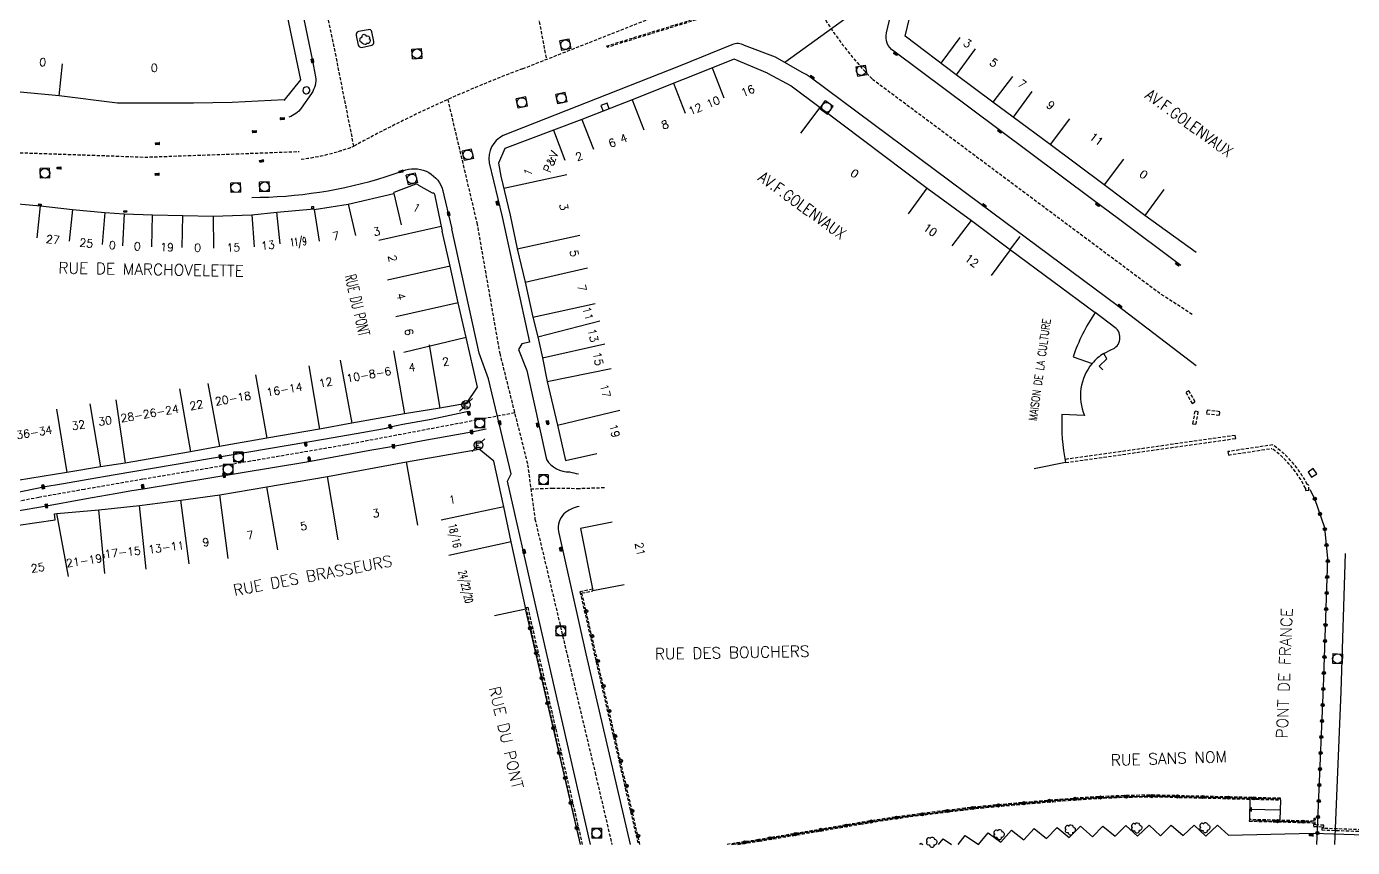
# Model space of a CAD drawing. Header units: millimetres. Extents: x 185000 to 186001, y 128000 to 129000.
# Drawn here: x 185351 to 185558.1, y 127999.5 to 128127.7 of the extents above; entities that cross this region are included whole.
import ezdxf
from ezdxf.enums import TextEntityAlignment as Align

# ---------------------------------------------------------------- set-up
doc = ezdxf.new("R2010")
doc.units = ezdxf.units.MM
doc.linetypes.add('DASHED', pattern=[0.75, 0.5, -0.25])
doc.layers.get('0').update_dxf_attribs({"linetype": 'CONTINUOUS'})
for name, color, linetype in [('W0001', 6, 'DASHED'), ('W0008', 7, 'CONTINUOUS'), ('W0100', 7, 'CONTINUOUS'), ('W0112', 1, 'DASHED'), ('W0300', 7, 'CONTINUOUS'), ('W0322', 7, 'CONTINUOUS'), ('W0334', 7, 'CONTINUOUS'), ('W0400', 7, 'CONTINUOUS'), ('W0420', 7, 'CONTINUOUS'), ('W0471', 7, 'CONTINUOUS'), ('W0984', 7, 'CONTINUOUS'), ('W0989', 7, 'CONTINUOUS'), ('W0991', 7, 'CONTINUOUS'), ('W1102', 7, 'CONTINUOUS')]:
    doc.layers.add(name, color=color, linetype=linetype)
doc.styles.get("Standard").update_dxf_attribs({"font": 'romans.shx', "width": 0.85})

# ---------------------------------------------------------------- blocks, each defined once
blk = doc.blocks.new('T400')
for p, q in [((-0.15, 0.3), (0.15, 0.3)), ((-0.15, -0.25), (-0.15, 0.3)), ((-0.15, 0.15), (0.15, 0.15)), ((-0.15, 0), (0.15, 0)), ((0.15, 0.3), (0.15, -0.25)), ((-0.15, -0.15), (0.15, -0.15)), ((-0.15, -0.25), (-0.15, -0.3)), ((-0.15, -0.3), (0.15, -0.3)), ((0.15, -0.3), (0.15, -0.25))]:
    blk.add_line(p, q)
blk = doc.blocks.new('T420')
for p, q in [((0.75, 0.75), (-0.75, 0.75)), ((-0.75, 0.75), (-0.75, -0.75)), ((0.75, 0.75), (0.75, -0.75)), ((0.75, -0.75), (-0.75, -0.75))]:
    blk.add_line(p, q)
blk.add_ellipse((0, 0), major_axis=(-0.53, 0.53), ratio=1, start_param=3.926991, end_param=10.210176)
blk = doc.blocks.new('T300')
for p, q in [((-0.8, 0.51), (-0.86, 0.34)), ((-0.86, 0.34), (-0.86, 0.17)), ((-0.86, 0.17), (-0.74, 0.06)), ((-0.69, 0.63), (-0.8, 0.51)), ((-0.8, -0.06), (-0.74, 0.06)), ((-0.74, 0.06), (-0.69, 0.11)), ((-0.57, 0.69), (-0.69, 0.63)), ((-0.46, 0.69), (-0.57, 0.69)), ((-0.29, 0.63), (-0.46, 0.69)), ((-0.29, 0.63), (-0.17, 0.74)), ((-0.23, 0.57), (-0.29, 0.63)), ((-0.17, 0.74), (-0.06, 0.8)), ((-0.06, 0.8), (0.06, 0.8)), ((0.06, 0.8), (0.23, 0.74)), ((0.23, 0.74), (0.34, 0.63)), ((0.34, 0.63), (0.4, 0.51)), ((0.46, 0.46), (0.34, 0.46)), ((0.4, 0.51), (0.4, 0.46)), ((0.57, 0.4), (0.46, 0.46)), ((0.57, 0.4), (0.69, 0.29)), ((0.69, 0.29), (0.74, 0.17)), ((0.74, 0.06), (0.69, -0.17)), ((0.74, 0.17), (0.74, 0.06)), ((-0.8, -0.17), (-0.8, -0.06)), ((-0.8, -0.23), (-0.8, -0.17)), ((-0.74, -0.34), (-0.8, -0.23)), ((-0.69, -0.4), (-0.74, -0.34)), ((-0.51, -0.46), (-0.69, -0.4)), ((-0.4, -0.46), (-0.51, -0.46)), ((-0.4, -0.46), (-0.34, -0.46)), ((-0.34, -0.46), (-0.34, -0.4)), ((-0.34, -0.51), (-0.34, -0.46)), ((-0.29, -0.63), (-0.34, -0.51)), ((-0.17, -0.74), (-0.29, -0.63)), ((-0.06, -0.8), (-0.17, -0.74)), ((0.06, -0.8), (-0.06, -0.8)), ((0.17, -0.74), (0.06, -0.8)), ((0.23, -0.69), (0.17, -0.74)), ((0.29, -0.46), (0.23, -0.46)), ((0.29, -0.63), (0.23, -0.69)), ((0.46, -0.4), (0.29, -0.46)), ((0.34, -0.51), (0.29, -0.63)), ((0.34, -0.51), (0.34, -0.46)), ((0.57, -0.34), (0.46, -0.4)), ((0.63, -0.29), (0.57, -0.34)), ((0.69, -0.17), (0.63, -0.29))]:
    blk.add_line(p, q)
blk = doc.blocks.new('t322o')
at = {"color": 0, "linetype": 'Continuous'}
for radius in [0.25, 0.15]:
    blk.add_circle((0, 0), radius, dxfattribs=at)
blk = doc.blocks.new('T471')
for p, q in [((-0.333334, 0.333334), (-0.333334, -0.333334)), ((-0.333334, 0.333334), (0.333334, 0.333334)), ((-0.333334, 0), (0, 0)), ((0.500001, 0.500001), (1.000002, 1.000002)), ((-0.500001, -0.500001), (-1.000002, -1.000002)), ((-0.333334, -0.333334), (0.333334, -0.333334))]:
    blk.add_line(p, q)
blk.add_ellipse((0, 0), major_axis=(0.471405, 0.471405), ratio=1, start_param=5.4977871438, end_param=11.780972451)

msp = doc.modelspace()

# ---------------------------------------------------------------- linework, layer by layer
at = {"layer": 'W0001', "flags": 128}
msp.add_lwpolyline([(185263.52, 128573.59), (185265.25, 128534.42), (185265.08, 128499.58), (185262.83, 128481.38), (185254.67, 128450.91), (185243.92, 128414.86), (185239.06, 128382.62), (185235.07, 128355.65), (185234.21, 128331.73), (185233.51, 128310.93), (185234.03, 128305.56), (185235.77, 128300.18), (185247.57, 128273.37), (185265.78, 128240.27), (185274.97, 128221.72), (185289.22, 128191.8), (185305.52, 128162.33), (185314.02, 128150.03), (185320.26, 128139.8), (185329.45, 128124.03), (185335.19, 128113.01), (185340.74, 128109.2), (185349.76, 128107.99), (185369.7, 128107.29), (185393.63, 128108.16)], dxfattribs=at)
at = {"layer": 'W0001'}
for points in [[(185533.07, 128082.73), (185528.02, 128085.99), (185483.16, 128119.4, -0.175243), (185467.57, 128153.36), (185464.08, 128171.37), (185455.52, 128197.06), (185448.47, 128213.56, 0.154273), (185423.62, 128242.79), (185403.53, 128258.97), (185398.65, 128262.6), (185394.08, 128264.89), (185359.78, 128290.83), (185349.31, 128300.01), (185344.53, 128303.6, -0.061815), (185324.76, 128317.7), (185302.12, 128332.21), (185295.97, 128335.75)], [(185402.16, 128109), (185399.37, 128123.05), (185393.91, 128149.4), (185388.66, 128174.46, -0.409994), (185392.52, 128180.29), (185415.42, 128184.74, -0.412787), (185421.26, 128180.78), (185425.03, 128160.87), (185432.21, 128122.55, 0.202307)], [(185393.91, 128106.98, 0.062164), (185402.16, 128109, -0.035863), (185428.5, 128121.08), (185449.98, 128129.55), (185466.97, 128132.51)]]:
    msp.add_lwpolyline(points, format="xyb", dxfattribs=at)
for points in [[(185416.81, 128116.28), (185421.36, 128097.02)], [(185421.36, 128097.02), (185424.93, 128076.66), (185429.29, 128059.26), (185430.43, 128050.79), (185439.83, 128011.19), (185442.44, 128000)], [(185427.27, 128067.36), (185400.88, 128062.36), (185386.05, 128059.82), (185369.18, 128056.99), (185360.09, 128055.42), (185352.98, 128054.16), (185347.32, 128053.09)], [(185441.27, 128055.66), (185437.36, 128055.52), (185433.26, 128055.58), (185429.8, 128055.44)]]:
    msp.add_lwpolyline(points, dxfattribs=at)
at = {"layer": 'W0008'}
for p, q in [((185364.89, 128057.75), (185397.73, 128063.33)), ((185369.26, 128055.52), (185394.82, 128059.74))]:
    msp.add_line(p, q, dxfattribs=at)
for points in [[(185422.18, 128207.3), (185417.25, 128191.45, -0.318077), (185415.95, 128190.2), (185415.72, 128190.14), (185390.23, 128185.05), (185389.52, 128184.91, 0.365132), (185384.03, 128178.3), (185390.24, 128148.64), (185395.69, 128122.31), (185396.19, 128119.83, -0.164727), (185395.56, 128117.23), (185393.95, 128114.93, -0.13886), (185392.01, 128113.52)], [(185531.29, 128090.39), (185521.53, 128097.67), (185517.57, 128100.63), (185502.7, 128111.72), (185486.46, 128123.83, -0.319359), (185485.32, 128126.69), (185487.01, 128133.84, -0.240826), (185489.72, 128136.57), (185492.47, 128136.96), (185506.64, 128139.19)], [(185472.14, 128120.51), (185467.97, 128122.88), (185463.17, 128124.72, 0.22931), (185461.19, 128124.84), (185453.13, 128121.54), (185425.45, 128110.64, 0.336326), (185423.29, 128106.41), (185425.29, 128097.95)], [(185533.68, 128074.73), (185521.33, 128084.13), (185500.13, 128099.87), (185473.4, 128119.78, 0.031066), (185472.14, 128120.51)], [(185386.2, 128101, 0.07519), (185407.19, 128104.24), (185409.54, 128105.05), (185409.81, 128105.14, -0.41684), (185415.94, 128102.46), (185417.44, 128096.1)], [(185555.35, 128000), (185556.32, 128023.88), (185557, 128045.39, 0.001338), (185557, 128045.39)]]:
    msp.add_lwpolyline(points, format="xyb", dxfattribs=at)
at = {"layer": 'W0008', "flags": 128}
for points in [[(185425.29, 128097.95), (185429.59, 128078.4), (185428.37, 128078.15), (185427.88, 128077.28), (185429.18, 128073.96), (185432.23, 128060.07, 0.2548), (185435.83, 128058.15, -0.0062), (185437.21, 128057.83)], [(185437.36, 128052.76, 0.1279), (185434.96, 128051.62, 0.2401), (185434.12, 128048.86), (185438.4, 128029.76), (185445.29, 128000, 0.1031)]]:
    msp.add_lwpolyline(points, format="xyb", dxfattribs=at)
for points in [[(185439.12, 128000), (185430.45, 128037.64), (185426.16, 128056.71), (185426.74, 128057.85), (185423.18, 128072.67), (185421.71, 128076.69), (185417.44, 128096.1)], [(185496.51, 128000), (185497.62, 128001.4), (185499.68, 128000), (185501.21, 128001.82), (185503.19, 128000.34), (185504.82, 128002.24), (185506.79, 128000.72), (185508.37, 128002.47), (185510.33, 128000.94), (185511.97, 128002.66), (185513.86, 128001.06), (185515.61, 128002.85), (185517.47, 128001.17), (185519.1, 128002.87), (185521.02, 128001.28), (185522.71, 128002.95), (185524.54, 128001.28), (185526.35, 128003.02), (185528.1, 128001.32), (185529.77, 128002.99), (185531.65, 128001.37), (185533.38, 128003), (185535.18, 128001.31), (185537.01, 128003.01), (185538.72, 128001.43), (185551.96, 128001.73), (185569.55, 128001.18)], [(185490.55, 128000), (185490.7, 128000.18), (185491.01, 128000)], [(185493.46, 128000), (185494.17, 128000.89), (185495.48, 128000)]]:
    msp.add_lwpolyline(points, dxfattribs=at)
at = {"layer": 'W0008'}
for points in [[(185397.73, 128063.33), (185403.41, 128064.3), (185407.2, 128064.99), (185407.82, 128065.21), (185409.81, 128065.6), (185414.21, 128066.39), (185420.05, 128067.62)], [(185394.82, 128059.74), (185404.64, 128061.54), (185408.33, 128062.17), (185412.93, 128063.05), (185420.55, 128064.42), (185422.79, 128064.86)], [(185311.99, 128046.15), (185312.35, 128046.27), (185318.63, 128047.96), (185323.95, 128049.46), (185337.46, 128052.93), (185337.86, 128053.05), (185341.79, 128053.7), (185347.06, 128054.44), (185352.99, 128055.68), (185353.63, 128055.8), (185356.81, 128056.35), (185360.69, 128057.03), (185364.89, 128057.75)], [(185312.8, 128043.22), (185313.13, 128043.33), (185317.98, 128044.7), (185322.12, 128045.86), (185324.8, 128046.56), (185329.32, 128047.77), (185332.9, 128048.71), (185337.95, 128050.02), (185338.42, 128050.09), (185340.79, 128050.54), (185345.34, 128051.34), (185349.31, 128052.03), (185354.15, 128052.86), (185359.82, 128053.87), (185361.31, 128054.14), (185364.86, 128054.77), (185367.47, 128055.25), (185369.26, 128055.52)]]:
    msp.add_lwpolyline(points, dxfattribs=at)
at = {"layer": 'W0100'}
for p, q in [((185542.06, 128007.07), (185541.99, 128003.88)), ((185546.85, 128006.95), (185546.77, 128003.76))]:
    msp.add_line(p, q, dxfattribs=at)
for points in [[(185383.01, 128171.07), (185384.59, 128163.4), (185383.13, 128162.74), (185384.26, 128157.45), (185385.87, 128157.44), (185393.83, 128119.37), (185391.23, 128116.12)], [(185533.67, 128092.38), (185525.68, 128098.16), (185519.33, 128102.96), (185510.89, 128109.24), (185505.08, 128113.51), (185501.95, 128115.89), (185496.21, 128120.15), (185488.22, 128126.18), (185490.39, 128135.08), (185496.61, 128136.05), (185501.9, 128136.89), (185506.53, 128137.65)], [(185466.76, 128120.4), (185461.54, 128122.58), (185445.61, 128116.22), (185437.76, 128113.18), (185433.34, 128111.51), (185425.71, 128108.63), (185424.74, 128106.32), (185425.1, 128104.33), (185426.54, 128098.25)], [(185395.94, 128099.09), (185401.27, 128099.93), (185408.38, 128101.6), (185408.46, 128101.8), (185411.87, 128103.1), (185412.1, 128103.08), (185412.24, 128102.91), (185414.4, 128101.73), (185414.63, 128101.7), (185414.76, 128101.52), (185415.95, 128095.74)], [(185419.77, 128068.85), (185419.77, 128068.85), (185415.56, 128068.11), (185410.07, 128067.21), (185401.82, 128065.75), (185396.77, 128064.84), (185388.57, 128063.44), (185381.2, 128062.14), (185376.67, 128061.28), (185366.43, 128059.5), (185362.61, 128058.95), (185357.33, 128058.05), (185349.66, 128056.82), (185343.24, 128055.8), (185337.94, 128054.96), (185333.52, 128054.17)], [(185346.92, 128049.4), (185355.52, 128050.69), (185355.43, 128051.58), (185355.79, 128051.65), (185362.36, 128052.25), (185368.7, 128052.89), (185375.14, 128053.73), (185381.21, 128054.55), (185388.58, 128055.83), (185398.02, 128057.43), (185410.36, 128059.7), (185421.7, 128061.69), (185421.7, 128061.69)], [(185442.47, 128050.29), (185437.56, 128049.32), (185439.46, 128039.63), (185444.37, 128040.59)], [(185362.95, 128044.73), (185363.15, 128044.76), (185363.1, 128045.29), (185363.1, 128045.29)], [(185546.81, 128005.35), (185542.02, 128005.47), (185542.3, 128005.18), (185542.31, 128005.75), (185542.02, 128005.47)]]:
    msp.add_lwpolyline(points, dxfattribs=at)
at = {"layer": 'W0100', "flags": 128}
for points in [[(185365.26, 128115.73), (185356.14, 128116.86), (185350.07, 128117.42), (185340.2, 128118.62), (185333.13, 128132.02), (185331.18, 128136.04), (185330.19, 128137.82)], [(185391.28, 128116.24), (185383.14, 128115.8), (185377.1, 128115.72), (185365.24, 128115.72)], [(185341.57, 128100.55), (185347.37, 128100.23), (185353.2, 128099.67), (185358.2, 128099.13), (185363.25, 128098.62), (185366.28, 128098.43), (185370.74, 128098.28), (185375.47, 128098.16), (185380.19, 128098.09), (185386.21, 128098.28), (185390.13, 128098.72), (185395.98, 128099.24)], [(185426.54, 128098.25), (185427.67, 128092.98), (185428.88, 128087.75), (185430.09, 128082.28), (185430.86, 128079.26), (185431.6, 128075.95), (185432.36, 128072.24), (185433.95, 128065.47), (185435.2, 128059.93), (185440.07, 128061.02)], [(185419.77, 128068.85), (185421.47, 128071.37), (185420.86, 128074.11), (185419.67, 128079.11), (185418.46, 128084.55), (185417.19, 128090.24), (185415.95, 128095.74)], [(185424.11, 128035.74), (185429, 128036.79), (185426.74, 128047.21), (185425.56, 128052.72), (185424.01, 128059.8), (185421.7, 128061.69), (185421.7, 128061.69)]]:
    msp.add_lwpolyline(points, dxfattribs=at)
at = {"layer": 'W0100'}
msp.add_lwpolyline([(185466.76, 128120.4), (185466.76, 128120.4), (185470.45, 128118.4), (185474.97, 128115.03), (185491.69, 128102.46), (185498.58, 128097.42), (185504.7, 128092.82), (185517.89, 128083.01, 0.061872), (185514.45, 128076.12), (185517.44, 128075.07, 0.283059), (185516.24, 128066.94), (185512.71, 128067.09, 0.060234), (185513.29, 128059.62), (185508.38, 128058.63)], format="xyb", dxfattribs=at)
at = {"layer": 'W0100', "flags": 128}
for points in [[(185353.35, 128099.95), (185353.34, 128099.73), (185352.93, 128099.76), (185352.95, 128099.98)], [(185366.69, 128098.9), (185366.68, 128098.68), (185366.24, 128098.69), (185366.25, 128098.91)], [(185395.52, 128099.51), (185395.54, 128099.26), (185395.93, 128099.29), (185395.91, 128099.53)]]:
    msp.add_lwpolyline(points, close=True, dxfattribs=at)
at = {"layer": 'W0112'}
for points in [[(185441.58, 128124.63), (185456.23, 128129.14), (185456.3, 128128.92), (185441.65, 128124.4)], [(185513.29, 128059.62), (185539.37, 128063.29), (185539.85, 128063.36), (185539.77, 128063.83), (185513.2, 128060.09)], [(185439.42, 128039.83), (185437.46, 128039.45), (185446.55, 128000)], [(185446.81, 128000), (185437.76, 128039.25), (185439.47, 128039.59), (185439.46, 128039.63)], [(185437.56, 128000), (185429.06, 128036.97), (185429.3, 128037.02)], [(185429.3, 128037.02), (185437.82, 128000)], [(185462.12, 128000), (185465.43, 128000.49), (185481.22, 128003.15), (185482, 128003.28), (185482.77, 128003.41), (185483.55, 128003.53), (185484.33, 128003.66), (185485.11, 128003.78), (185485.89, 128003.89), (185486.67, 128004.01), (185487.45, 128004.12), (185488.24, 128004.23), (185489.02, 128004.33), (185489.8, 128004.44), (185490.58, 128004.54), (185491.36, 128004.64), (185492.14, 128004.74), (185492.92, 128004.84), (185493.7, 128004.93), (185494.48, 128005.02), (185495.26, 128005.12), (185496.04, 128005.21), (185496.83, 128005.3), (185497.61, 128005.39), (185498.46, 128005.52), (185499.26, 128005.6), (185500.06, 128005.67), (185500.86, 128005.75), (185501.66, 128005.82), (185502.46, 128005.9), (185503.26, 128005.97), (185504.06, 128006.05), (185504.86, 128006.12), (185505.67, 128006.19), (185506.47, 128006.26), (185507.27, 128006.33), (185508.07, 128006.4), (185508.87, 128006.47), (185509.67, 128006.54), (185510.47, 128006.61), (185511.28, 128006.67), (185512.08, 128006.74), (185512.88, 128006.8), (185513.68, 128006.86), (185514.47, 128006.92), (185515.27, 128006.98), (185516.06, 128007.03), (185516.86, 128007.09), (185517.65, 128007.14), (185518.45, 128007.18), (185519.25, 128007.23), (185520.04, 128007.27), (185520.84, 128007.3), (185521.64, 128007.34), (185522.43, 128007.36), (185523.23, 128007.39), (185524.03, 128007.4), (185524.82, 128007.42), (185525.62, 128007.43), (185526.42, 128007.43), (185527.21, 128007.42), (185528.01, 128007.41), (185528.8, 128007.4), (185546.85, 128006.95), (185546.86, 128007.2), (185528.81, 128007.65), (185528.01, 128007.66), (185527.21, 128007.67), (185526.42, 128007.68), (185525.62, 128007.68), (185524.82, 128007.67), (185524.02, 128007.65), (185523.22, 128007.64), (185522.42, 128007.61), (185521.63, 128007.59), (185520.83, 128007.55), (185520.03, 128007.52), (185519.23, 128007.48), (185518.44, 128007.43), (185517.64, 128007.39), (185516.84, 128007.34), (185516.05, 128007.28), (185515.25, 128007.23), (185514.45, 128007.17), (185513.66, 128007.11), (185512.86, 128007.05), (185512.06, 128006.99), (185511.26, 128006.92), (185510.45, 128006.86), (185509.65, 128006.79), (185508.85, 128006.72), (185508.05, 128006.65), (185507.25, 128006.58), (185506.44, 128006.51), (185505.64, 128006.44), (185504.84, 128006.37), (185504.04, 128006.29), (185503.24, 128006.22), (185502.44, 128006.15), (185501.64, 128006.07), (185500.84, 128006), (185500.04, 128005.92), (185499.24, 128005.85), (185498.43, 128005.77), (185497.57, 128005.64), (185496.8, 128005.55), (185496.01, 128005.46), (185495.23, 128005.36), (185494.45, 128005.27), (185493.67, 128005.18), (185492.89, 128005.08), (185492.11, 128004.99), (185491.33, 128004.89), (185490.55, 128004.79), (185489.76, 128004.69), (185488.98, 128004.58), (185488.2, 128004.48), (185487.42, 128004.37), (185486.64, 128004.25), (185485.86, 128004.14), (185485.08, 128004.02), (185484.29, 128003.9), (185483.51, 128003.78), (185482.73, 128003.66), (185481.96, 128003.53), (185481.18, 128003.4), (185465.39, 128000.74), (185460.42, 128000)], [(185570.08, 128002.84), (185570.12, 128003.4), (185569.87, 128003.41), (185569.81, 128002.42), (185568.49, 128002.47), (185568.47, 128001.96), (185553.57, 128002.5), (185553.59, 128003), (185552.28, 128003.04), (185552.29, 128004.04), (185552.04, 128004.04), (185552.03, 128003.63), (185541.99, 128003.88), (185541.98, 128003.63), (185552.03, 128003.38), (185552.02, 128002.8), (185553.33, 128002.76), (185553.31, 128002.26), (185568.71, 128001.71), (185568.73, 128002.21), (185570.04, 128002.16), (185570.08, 128002.84)]]:
    msp.add_lwpolyline(points, dxfattribs=at)
for points in [[(185533.52, 128069.1), (185532.53, 128070.83), (185532.06, 128070.56), (185533.05, 128068.83)], [(185535.31, 128067.24), (185537.3, 128067), (185537.37, 128067.55), (185535.38, 128067.79)], [(185533.47, 128067.64), (185533.13, 128065.67), (185533.66, 128065.58), (185534, 128067.55)]]:
    msp.add_lwpolyline(points, close=True, dxfattribs=at)
msp.add_lwpolyline([(185538.71, 128060.78), (185545.49, 128061.81, -0.127436), (185550.74, 128055.59), (185550.75, 128055.26), (185551.29, 128055.28), (185551.26, 128056.08), (185551.03, 128056.2, 0.124226), (185545.62, 128062.37), (185538.62, 128061.31)], format="xyb", close=True, dxfattribs=at)
at = {"layer": 'W0322'}
msp.add_line((185542.39, 128003.72), (185551.69, 128003.52), dxfattribs=at)
msp.add_lwpolyline([(185552.54, 128000), (185553.54, 128024.54), (185554.26, 128044.63), (185553.75, 128049.42), (185552.21, 128053.97), (185551.48, 128055.36)], dxfattribs=at)
at = {"layer": 'W0322', "flags": 128}
msp.add_lwpolyline([(185437.54, 128000), (185429.02, 128036.58)], dxfattribs=at)
msp.add_lwpolyline([(185461.12, 128000), (185465.47, 128000.67), (185481.54, 128003.35, -0.008), (185489.01, 128004.46, -0.0033), (185499.89, 128005.82), (185510.95, 128006.81, -0.021538), (185528.87, 128007.54), (185546.74, 128007.1)], format="xyb", dxfattribs=at)
at = {"layer": 'W0334'}
msp.add_line((185487.92, 128135.41), (185469.43, 128122.05), dxfattribs=at)
for points in [[(185402.88, 128126.89, 0.412946), (185402.5, 128126.26), (185402.82, 128124.75, 0.298146), (185403.37, 128124.42), (185404.94, 128124.76, 0.379677), (185405.29, 128125.34), (185404.97, 128126.83, 0.501709), (185404.38, 128127.16)], [(185394.92, 128117.2, 4.219604), (185394.44, 128117.25, 0.078571), (185394.59, 128117.19, 0.155522)]]:
    msp.add_lwpolyline(points, format="xyb", close=True, dxfattribs=at)
for points in [[(185442.04, 128114.84), (185441.69, 128115.73), (185440.71, 128115.36), (185441.06, 128114.46)], [(185504.71, 128092.92), (185506.21, 128094.92)], [(185521, 128080.71), (185517.89, 128083.01)]]:
    msp.add_lwpolyline(points, dxfattribs=at)
for points in [[(185519.11, 128074.07), (185518.51, 128074.64), (185519.75, 128075.8), (185519.27, 128076.61), (185520.45, 128077.24, 0.597283), (185521, 128080.71)], [(185519.27, 128076.61, 0.105054), (185517.44, 128075.07, 0.105054)]]:
    msp.add_lwpolyline(points, format="xyb", dxfattribs=at)
msp.add_lwpolyline([(185551.71, 128057.32), (185552.53, 128057.86), (185551.94, 128058.7), (185551.16, 128058.13)], close=True, dxfattribs=at)
at = {"layer": 'W1102'}
for p, q in [((185496.78, 128125.95), (185493.8, 128121.94)), ((185499.19, 128124.17), (185496.21, 128120.15)), ((185356.14, 128116.86), (185356.68, 128121.83)), ((185504.99, 128119.87), (185501.95, 128115.89)), ((185508.04, 128117.54), (185505.08, 128113.51)), ((185471.96, 128111.04), (185474.97, 128115.03)), ((185513.88, 128113.25), (185510.89, 128109.24)), ((185522.35, 128106.95), (185519.33, 128102.96)), ((185425.55, 128102.44), (185435.39, 128104.58)), ((185488.74, 128098.42), (185491.69, 128102.46)), ((185528.61, 128102.21), (185525.68, 128098.16)), ((185352.69, 128094.7), (185353.2, 128099.67)), ((185358.2, 128099.13), (185357.68, 128094.15)), ((185363.25, 128098.62), (185362.85, 128093.64)), ((185366.28, 128098.43), (185366.03, 128093.44)), ((185370.59, 128093.28), (185370.74, 128098.28)), ((185375.37, 128093.16), (185375.47, 128098.16)), ((185380.19, 128098.09), (185380.23, 128093.09)), ((185386.21, 128098.28), (185386.57, 128093.29)), ((185390.63, 128093.75), (185390.13, 128098.72)), ((185495.57, 128093.43), (185498.58, 128097.42)), ((185415.8, 128096.45), (185406.04, 128094.26)), ((185427.67, 128092.98), (185437.45, 128095.11)), ((185501.71, 128088.81), (185504.7, 128092.82)), ((185417.19, 128090.24), (185407.43, 128088.06)), ((185428.88, 128087.75), (185438.62, 128089.99)), ((185418.46, 128084.55), (185408.7, 128082.38)), ((185430.09, 128082.28), (185439.85, 128084.44)), ((185430.86, 128079.26), (185440.55, 128081.73)), ((185419.67, 128079.11), (185409.94, 128076.79)), ((185431.6, 128075.95), (185441.35, 128078.13)), ((185408.33, 128077.06), (185410.07, 128067.21)), ((185413.94, 128077.98), (185415.56, 128068.11)), ((185395.1, 128074.69), (185396.77, 128064.84)), ((185400.03, 128075.59), (185401.82, 128065.75)), ((185432.36, 128072.24), (185442.32, 128074.27)), ((185379.35, 128071.96), (185381.2, 128062.14)), ((185386.82, 128073.29), (185388.57, 128063.44)), ((185374.95, 128071.13), (185376.67, 128061.28)), ((185355.75, 128067.92), (185357.33, 128058.05)), ((185360.92, 128068.8), (185362.61, 128058.95)), ((185364.99, 128069.4), (185366.43, 128059.5)), ((185433.95, 128065.47), (185443.68, 128067.77)), ((185412.17, 128049.86), (185410.36, 128059.7)), ((185399.69, 128047.57), (185398.02, 128057.43)), ((185390.3, 128045.98), (185388.58, 128055.83)), ((185376.42, 128043.81), (185375.14, 128053.73)), ((185382.55, 128044.64), (185381.21, 128054.55)), ((185357.58, 128041.81), (185355.79, 128051.65)), ((185363.27, 128042.29), (185362.36, 128052.25)), ((185369.71, 128042.95), (185368.7, 128052.89)), ((185425.56, 128052.72), (185415.78, 128050.62)), ((185426.74, 128047.21), (185416.97, 128045.1))]:
    msp.add_line(p, q, dxfattribs=at)
for points in [[(185458.12, 128121.22), (185459.93, 128116.56)], [(185452.09, 128118.81), (185453.89, 128114.15)], [(185445.61, 128116.22), (185447.41, 128111.56)], [(185433.34, 128111.51), (185435.11, 128106.83)], [(185437.76, 128113.18), (185439.55, 128108.51)], [(185408.38, 128101.6), (185409.53, 128096.73)], [(185395.94, 128099.09), (185396.72, 128094.15)], [(185401.27, 128099.93), (185402.41, 128095.06)]]:
    msp.add_lwpolyline(points, dxfattribs=at)

# ---------------------------------------------------------------- block references
at = {"layer": 'W0300', "rotation": 189.9803984068742}
msp.add_blockref('T300', (185403.83, 128125.67), dxfattribs=at)
at = {"layer": 'W0300'}
for p in [(185502.96, 128001.52), (185514.07, 128002.24), (185524.43, 128002.55), (185535.09, 128002.6), (185492.44, 128000.32)]:
    msp.add_blockref('T300', p, dxfattribs=at)
at = {"layer": 'W0322'}
for p, rotation in [((185552.21, 128053.96), 108.7179047406009), ((185553.01, 128051.59), 108.7179047406009), ((185553.77, 128049.21), 96.07552477683016), ((185554.03, 128046.73), 96.07552477683016), ((185554.24, 128044.24), 87.9596380538192), ((185554.15, 128041.74), 87.9596380538192), ((185554.06, 128039.24), 87.9596380538192), ((185438.46, 128036.41), 282.9664794767299), ((185553.98, 128036.74), 87.9596380538192), ((185429.68, 128033.75), 103.119095417691), ((185439.36, 128032.52), 282.9664794767299), ((185553.89, 128034.25), 87.9596380538192), ((185553.8, 128031.75), 87.9596380538192), ((185430.59, 128029.85), 103.119095417691), ((185440.26, 128028.62), 282.9664794767299), ((185553.71, 128029.25), 87.9596380538192), ((185553.62, 128026.75), 87.9596380538192), ((185431.49, 128025.96), 103.119095417691), ((185441.15, 128024.72), 282.9664794767299), ((185553.53, 128024.25), 87.6666220880457), ((185432.4, 128022.06), 103.119095417691), ((185442.05, 128020.82), 282.9664794767299), ((185553.43, 128021.75), 87.6666220880457), ((185433.31, 128018.16), 103.119095417691), ((185553.33, 128019.26), 87.6666220880457), ((185442.95, 128016.92), 282.9664794767299), ((185553.22, 128016.76), 87.6666220880457), ((185434.22, 128014.27), 103.119095417691), ((185553.12, 128014.26), 87.6666220880457), ((185443.85, 128013.03), 282.9664794767299), ((185553.02, 128011.76), 87.6666220880457), ((185435.13, 128010.37), 103.119095417691), ((185444.74, 128009.13), 282.9664794767299), ((185522.74, 128007.46), 1.526012000043444), ((185526.74, 128007.53), 0.4251942218923155), ((185530.74, 128007.49), 358.6019477146523), ((185534.74, 128007.39), 358.6019477146523), ((185552.92, 128009.26), 87.6666220880457), ((185436.03, 128006.48), 103.119095417691), ((185498.81, 128005.69), 6.848636842251592), ((185502.79, 128006.08), 5.115582585791933), ((185506.78, 128006.44), 5.115582585791933), ((185510.76, 128006.8), 5.115582585791933), ((185514.75, 128007.1), 3.727647556345621), ((185518.74, 128007.32), 2.626829778194498), ((185538.74, 128007.29), 358.6019477146523), ((185542.74, 128007.2), 358.6019477146523), ((185552.82, 128006.77), 87.6666220880457), ((185445.64, 128005.23), 282.9664794767299), ((185482.95, 128003.58), 9.003710205013107), ((185486.91, 128004.17), 8.033604903736013), ((185490.87, 128004.7), 7.400831081322599), ((185494.84, 128005.21), 7.124733961787095), ((185546.39, 128003.63), 358.7267920057606), ((185550.39, 128003.54), 358.7267920057606), ((185552.71, 128004.27), 87.6666220880457), ((185436.94, 128002.58), 103.119095417691), ((185446.54, 128001.33), 282.9664794767299), ((185471.12, 128001.61), 9.478046368820419), ((185475.06, 128002.27), 9.478046368820419), ((185479.01, 128002.93), 9.478046368820419), ((185552.61, 128001.77), 87.6666220880457), ((185463.22, 128000.32), 8.717036862861828), ((185467.17, 128000.95), 9.478046368820419)]:
    msp.add_blockref('t322o', p, dxfattribs=dict(at, rotation=rotation))
at = {"layer": 'W0400'}
for p, rotation in [((185486.73, 128123.45), 233.2892912554405), ((185395.69, 128122.31), 9.592020471614019), ((185473.7, 128119.76), 233.3202614863455), ((185390.96, 128113.31), 274.1877457393545), ((185386.6, 128111.27), 272.1004994938131), ((185502.99, 128111.34), 233.2829154617567), ((185371.51, 128109.39), 94.64587851358716), ((185356.14, 128105.58), 88.51133423608417), ((185387.76, 128106.68), 104.1968135531154), ((185409.54, 128105.05), 108.4248577618337), ((185371.46, 128104.61), 95.17438424175656), ((185416.95, 128098.44), 190.7145925157138), ((185424.57, 128100.12), 12.59895260058621), ((185500.57, 128099.72), 233.4036967308721), ((185518.29, 128099.88), 233.2738753010829), ((185530.77, 128090.57), 49.72304557830441), ((185521.76, 128084.01), 233.2667008092857), ((185420.11, 128067.33), 11.89048561324397), ((185424.92, 128065.83), 13.37271033581), ((185430.89, 128065.48), 10.77403389369745), ((185432.41, 128065.85), 13.10070578110273), ((185407.82, 128065.21), 199.7250925851405), ((185420.55, 128064.42), 10.20633698262904), ((185394.63, 128062.51), 10.6384870065741), ((185408.33, 128062.17), 9.645667515212262), ((185381.3, 128060.51), 190.7430369817693), ((185395.19, 128060.15), 188.6187737417649), ((185381.9, 128057.62), 8.6730354652002), ((185353.63, 128055.8), 190.9410415457719), ((185369.18, 128055.85), 188.6109638361493), ((185354.15, 128052.86), 9.74769186562479), ((185428.75, 128045.71), 192.2505331699742), ((185434.49, 128046.06), 194.5543492434974), ((185551.66, 128001.46), 88.93353401258067)]:
    msp.add_blockref('T400', p, dxfattribs=dict(at, rotation=rotation))
at = {"layer": 'W0420'}
for p, rotation in [((185435.21, 128124.84), 281.6370322971746), ((185412.01, 128123.44), 183.3815841004221), ((185481.39, 128120.79), 100.4362673490023), ((185434.57, 128116.49), 281.6370322971746), ((185428.4, 128115.81), 281.6370322971746), ((185475.97, 128115.06), 143.8296599138281), ((185419.97, 128107.65), 283.3097036968452), ((185353.93, 128104.77), 271.84698), ((185383.71, 128102.52), 271.84698), ((185388.22, 128102.66), 271.84698), ((185411.22, 128103.89), 283.3097036968452), ((185555.74, 128029), 87.68482294252321)]:
    msp.add_blockref('T420', p, dxfattribs=dict(at, rotation=rotation))
for p in [(185421.82, 128065.76), (185384.11, 128060.46), (185382.5, 128058.56), (185431.77, 128056.92), (185434.46, 128033.33), (185440.05, 128001.72)]:
    msp.add_blockref('T420', p, dxfattribs=at)
at = {"layer": 'W0471'}
for p in [(185419.67, 128068.62), (185421.61, 128062.33)]:
    msp.add_blockref('T471', p, dxfattribs=at)

# ---------------------------------------------------------------- texts
at = {"layer": 'W0984'}
msp.add_text('P&V', height=1.25, rotation=67.2171, dxfattribs=at).set_placement((185432.91, 128106.58), align=Align.MIDDLE)
at = {"layer": 'W0984', "width": 0.8}
msp.add_text('MAISON DE LA CULTURE', height=1.25, rotation=82.1286, dxfattribs=at).set_placement((185509.25, 128074.08), align=Align.MIDDLE)
at = {"layer": 'W0989'}
for s, rotation, width, p in [('AV.F.GOLENVAUX', 324.0328, 0.85, (185532.61, 128112.59)), ('AV.F.GOLENVAUX', 324.0328, 0.85, (185472.18, 128099.75)), ('RUE DU PONT', 283.1448, 0.6, (185402.71, 128084.17))]:
    msp.add_text(s, height=1.75, rotation=rotation, dxfattribs=dict(at, width=width)).set_placement(p, align=Align.MIDDLE)
for s, rotation, p in [('RUE DE MARCHOVELETTE', 359.0349, (185370.5, 128089.76)), ('RUE DES BRASSEURS', 10.6712, (185395.73, 128041.97)), ('PONT DE FRANCE', 87.7388, (185547.45, 128026.72)), ('RUE DES BOUCHERS', 1.0021, (185461.23, 128029.95)), ('RUE DU PONT', 283.1448, (185425.94, 128016.68)), ('RUE SANS NOM', 1.8168, (185529.43, 128013.43))]:
    msp.add_text(s, height=1.75, rotation=rotation, dxfattribs=at).set_placement(p, align=Align.MIDDLE)
at = {"layer": 'W0991'}
for s, rotation, p in [('3', 323.4439, (185497.98, 128125.06)), ('0', 354.6839, (185353.57, 128122.12)), ('0', 1.4176, (185371, 128121.23)), ('5', 323.439, (185502.09, 128122.02)), ('16', 21.758, (185463.67, 128117.64)), ('7', 322.6739, (185506.52, 128118.7)), ('12 10', 21.758, (185456.86, 128115.34)), ('9', 323.7127, (185510.96, 128115.39)), ('8', 21.758, (185450.73, 128112.37)), ('6 4', 20.8899, (185443.38, 128109.87)), ('11', 323.3506, (185518.12, 128110.1)), ('2', 20.8899, (185437.33, 128107.41)), ('1', 67.2171, (185429.34, 128104.95)), ('0', 323.0609, (185480.35, 128104.73)), ('0', 322.877, (185525.48, 128104.58)), ('1', 329.739, (185411.96, 128099.39)), ('3', 282.2584, (185434.95, 128099.52)), ('10', 323.8297, (185492.16, 128095.92)), ('27', 353.7987, (185355.16, 128094.43)), ('7', 8.9617, (185399.35, 128094.98)), ('3', 13.2477, (185405.72, 128095.68)), ('25', 353.7987, (185360.38, 128093.87)), ('0', 356.339, (185364.45, 128093.54)), ('0', 358.0283, (185368.34, 128093.36)), ('19', 358.553, (185372.98, 128093.22)), ('0', 359.2175, (185377.76, 128093.13)), ('15', 1.7529, (185383.35, 128093.19)), ('13', 6.4866, (185388.73, 128093.53)), ('5', 282.9567, (185436.56, 128092.27)), ('2', 282.6455, (185408.2, 128091.48)), ('12', 323.0636, (185498.64, 128091.12)), ('7', 282.4644, (185437.78, 128086.85)), ('4', 282.5665, (185409.53, 128085.54)), ('11', 284.3053, (185438.71, 128082.87)), ('6', 282.5243, (185410.76, 128079.99)), ('13', 282.5939, (185439.52, 128079.46)), ('2', 9.8618, (185416.51, 128075.38)), ('15', 281.5605, (185440.3, 128075.8)), ('10-8-6', 10.0383, (185404.49, 128073.33)), ('4', 9.3389, (185411.23, 128074.49)), ('16-14', 9.6289, (185391.32, 128071.01)), ('12', 10.2747, (185397.76, 128072.13)), ('20-18', 10.0568, (185383.28, 128069.61)), ('17', 283.2709, (185441.43, 128070.81)), ('28-26-24', 9.8677, (185370.27, 128067.27)), ('22', 10.6854, (185377.57, 128068.58)), ('32', 9.6822, (185359.15, 128065.46)), ('30', 8.2502, (185363.3, 128066.12)), ('36-34', 9.097, (185352.25, 128064.32)), ('19', 282.6534, (185442.87, 128064.56)), ('1', 9.9666, (185417.51, 128053.84)), ('3', 10.3839, (185405.6, 128051.71)), ('5', 9.6222, (185394.3, 128049.7)), ('13-11', 7.3929, (185372.85, 128046.37)), ('9', 7.7044, (185379.05, 128047.19)), ('7', 9.8626, (185385.96, 128048.27)), ('21', 281.0998, (185446.85, 128046.11)), ('21-19', 8.5311, (185360.03, 128044.29)), ('17-15', 5.8, (185366.05, 128045.59)), ('25', 8.534, (185352.8, 128043.2))]:
    msp.add_text(s, height=1.25, rotation=rotation, dxfattribs=at).set_placement(p, align=Align.MIDDLE)
for s, rotation, width, p in [('11/9', 5.0812, 0.5, (185393.49, 128094)), ('18/16', 282.1371, 0.7, (185417.84, 128048.18)), ('24/22/20', 282.1997, 0.5, (185419.56, 128040.2))]:
    msp.add_text(s, height=1.25, rotation=rotation, dxfattribs=dict(at, width=width)).set_placement(p, align=Align.MIDDLE)

doc.saveas('drawing.dxf')
